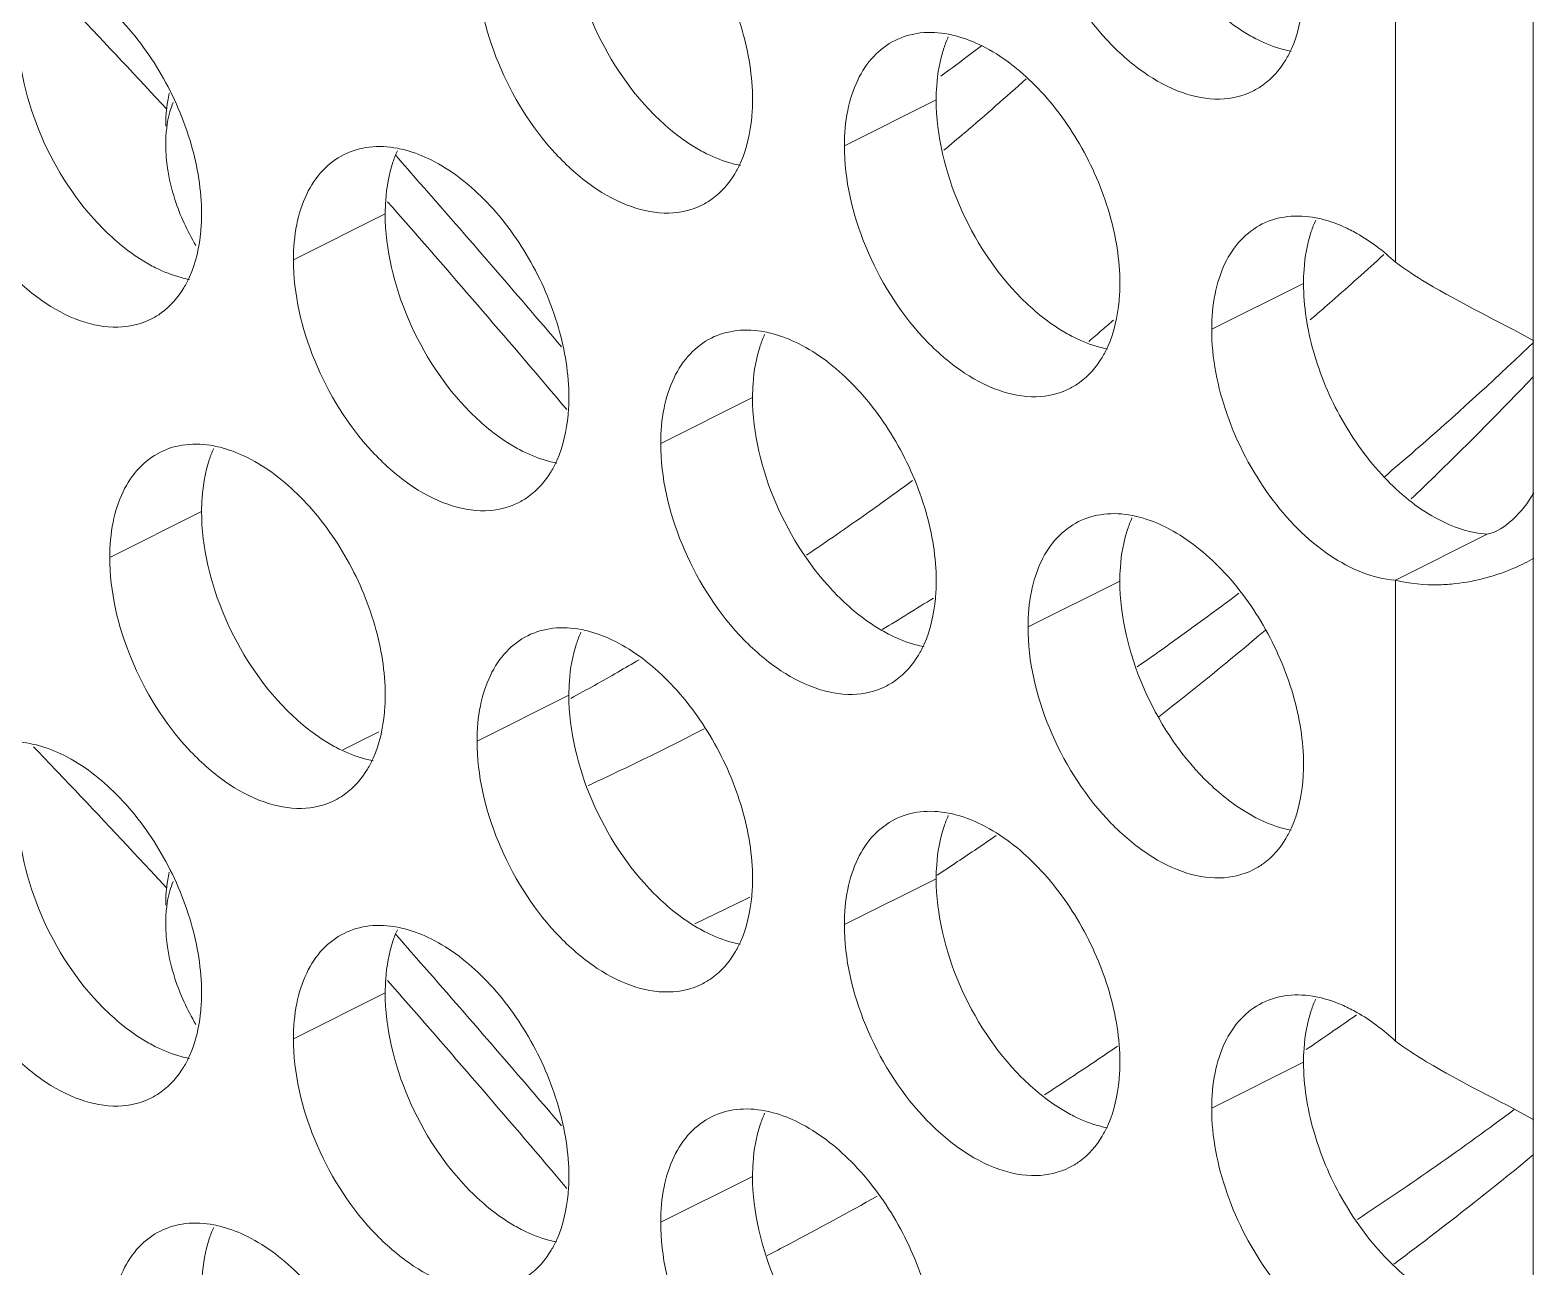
# Model space of a CAD drawing. Header units: millimetres. Extents: x 0 to 2524, y 0 to 1785.
# Drawn here: x 1890.65 to 1899.91, y 792.78 to 800.41 of the extents above; entities that cross this region are included whole.
import ezdxf

# ---------------------------------------------------------------- set-up
doc = ezdxf.new("R2010")
doc.units = ezdxf.units.MM
doc.header["$LTSCALE"] = 0.1
doc.layers.get('0').update_dxf_attribs({"lineweight": 13})
doc.layers.add('标注', color=251, linetype='Continuous', lineweight=9)

msp = doc.modelspace()

# ---------------------------------------------------------------- linework, layer by layer
msp.add_line((1899.9062, 886.4252), (1899.9062, 742.3186))
at = {"layer": '标注'}
for p, q in [((1899.0577, 798.976), (1899.0577, 801.8164)), ((1896.5077, 800.3082), (1896.4531, 800.267)), ((1891.389, 800.026), (1891.4897, 799.9177)), ((1896.2293, 799.9761), (1895.6636, 799.6932)), ((1892.8798, 799.3139), (1892.8495, 799.3484)), ((1892.8351, 799.2731), (1892.2695, 798.9903)), ((1898.492, 798.8447), (1897.9263, 798.5619)), ((1898.6657, 798.7349), (1898.6234, 798.6981)), ((1899.908, 798.4803), (1899.8774, 798.4511)), ((1893.9544, 798.067), (1893.922, 798.1053)), ((1895.0979, 798.1418), (1894.5322, 797.8589)), ((1899.3134, 797.6685), (1899.2958, 797.6514)), ((1891.7038, 797.4388), (1891.1381, 797.156)), ((1899.6234, 797.2992), (1899.0577, 797.0164)), ((1897.3606, 797.0104), (1896.7949, 796.7275)), ((1899.0577, 794.176), (1899.0577, 797.0164)), ((1893.9665, 796.3074), (1893.4008, 796.0246)), ((1892.5731, 795.97), (1892.7951, 796.081)), ((1891.389, 795.226), (1891.4897, 795.1177)), ((1896.2293, 795.1761), (1895.6636, 794.8932)), ((1892.8798, 794.5139), (1892.8495, 794.5484)), ((1892.8351, 794.4731), (1892.2695, 794.1903)), ((1897.3462, 794.1439), (1897.3111, 794.1199)), ((1898.492, 794.0447), (1897.9263, 793.7619)), ((1893.9544, 793.267), (1893.922, 793.3053)), ((1895.0979, 793.3418), (1894.5322, 793.0589))]:
    msp.add_line(p, q, dxfattribs=at)
for centre, radius, start, end in [((1828.6975, 741.6618), 85.654, 42.952773, 43.511367), ((1896.9738, 800.065), 0.734, 155.87957, 161.78032), ((1885.3613, 815.0057), 18.4461, 306.2082, 306.96361), ((1883.8744, 814.4774), 19.3186, 310.43677, 311.92977), ((1897.9777, 800.4356), 0.4532, 296.52559, 305.90341), ((1883.9763, 814.3585), 19.162, 309.93453, 310.43536), ((1892.4328, 799.7015), 0.9502, 180.05249, 184.98077), ((1893.5797, 799.3621), 0.734, 155.87957, 161.78032), ((1822.7442, 737.7992), 93.5157, 41.253498, 41.392251), ((1822.0141, 737.1622), 94.4846, 40.443112, 41.251983), ((1892.8303, 799.7805), 1.3572, 197.96118, 211.16336), ((1821.898, 737.0538), 94.4179, 40.286504, 41.254919), ((1894.5836, 799.7326), 0.4532, 296.52559, 305.90341), ((1899.2355, 798.9339), 0.7329, 155.79553, 161.73903), ((1885.3538, 813.9624), 20.2258, 311.15985, 312.38037), ((1891.1894, 799.0297), 0.4532, 296.52559, 305.90341), ((1885.4604, 813.8409), 20.0641, 310.65826, 310.99907), ((1884.3167, 813.6158), 19.8506, 310.65823, 310.93185), ((1895.8424, 798.2307), 0.734, 155.87957, 161.78032), ((1884.3469, 813.5807), 19.8044, 310.34921, 310.65824), ((1885.5376, 813.5012), 20.7879, 311.02531, 313.61563), ((1896.8463, 798.6013), 0.4532, 296.52559, 305.90341), ((1884.2267, 813.1709), 21.6317, 314.22155, 316.4608), ((1892.4483, 797.5277), 0.734, 155.87957, 161.78032), ((1885.7576, 813.2523), 20.4557, 310.30026, 311.01813), ((1884.4828, 812.9111), 21.2669, 313.62467, 314.14909), ((1884.7152, 813.1155), 19.2109, 305.52941, 306.28469), ((1893.4522, 797.8983), 0.4532, 296.52559, 305.90341), ((1884.746, 813.0725), 19.1579, 305.24998, 305.52918), ((1884.7878, 813.013), 19.0852, 303.89261, 305.25061), ((1898.1051, 797.0993), 0.734, 155.87957, 161.78032), ((1886.0558, 813.0507), 19.0738, 301.06209, 302.17352), ((1886.1337, 812.7815), 19.853, 305.43157, 307.04295), ((1894.711, 796.3964), 0.734, 155.87957, 161.78032), ((1885.0407, 812.2848), 20.428, 307.93872, 310.31409), ((1884.9415, 812.7723), 18.7995, 299.74367, 300.20802), ((1886.2011, 812.6874), 19.7372, 304.80946, 305.43049), ((1884.9529, 812.7523), 18.7765, 298.72686, 299.74375), ((1895.7149, 796.7669), 0.4532, 296.52559, 305.90341), ((1886.1239, 812.9329), 18.9377, 295.26433, 297.26735), ((1829.1637, 737.3033), 85.0119, 43.511881, 43.656261), ((1828.6975, 736.8618), 85.654, 42.952773, 43.511367), ((1886.12, 812.941), 18.9467, 294.86193, 295.26432), ((1892.3208, 796.064), 0.4532, 296.52559, 305.90341), ((1896.9738, 795.265), 0.734, 155.87957, 161.78032), ((1885.3966, 811.8083), 19.8331, 303.55972, 304.38899), ((1885.4251, 811.7654), 19.7815, 303.12547, 303.55952), ((1897.9777, 795.6356), 0.4532, 296.52559, 305.90341), ((1886.4183, 812.3441), 19.3308, 295.5063, 296.62482), ((1892.4328, 794.9015), 0.9502, 180.05249, 184.98077), ((1893.5797, 794.5621), 0.734, 155.87957, 161.78032), ((1822.7442, 732.9992), 93.5157, 41.253498, 41.392251), ((1822.0141, 732.3622), 94.4846, 40.443112, 41.251983), ((1892.8303, 794.9805), 1.3572, 197.96118, 211.16336), ((1821.898, 732.2538), 94.4179, 40.286504, 41.254919), ((1894.5836, 794.9326), 0.4532, 296.52559, 305.90341), ((1899.2355, 794.1339), 0.7329, 155.79553, 161.73903), ((1886.9186, 811.257), 20.6854, 304.5913, 305.12019), ((1886.9467, 811.2161), 20.6358, 304.07222, 304.59128), ((1885.8281, 810.9519), 20.3758, 302.90309, 304.30241), ((1891.1894, 794.2297), 0.4532, 296.52559, 305.90341), ((1887.1936, 810.6981), 21.1141, 303.42304, 306.62654), ((1895.8424, 793.4307), 0.734, 155.87957, 161.78032), ((1886.0762, 810.2425), 21.7365, 307.37245, 309.52338), ((1896.8463, 793.8013), 0.4532, 296.52559, 305.90341), ((1885.9652, 810.729), 20.1141, 297.71305, 299.48684), ((1892.4483, 792.7277), 0.734, 155.87957, 161.78032), ((1885.9749, 810.7108), 20.0935, 297.28997, 297.71272), ((1886.1996, 810.0824), 21.5344, 306.62919, 307.37)]:
    msp.add_arc(centre, radius, start, end, dxfattribs=at)
for points, knots in [([(1898.1801, 800.03), (1898.1175, 799.9988), (1897.9676, 799.9648), (1897.7298, 800.0126), (1897.4914, 800.1432), (1897.1836, 800.4208), (1896.8975, 800.8835), (1896.7949, 801.3159), (1896.7949, 801.5275)], [0, 0, 0, 0, 0.090718, 0.191742, 0.308104, 0.439279, 0.725532, 1, 1, 1, 1]), ([(1894.2494, 801.4396), (1894.37, 801.3792), (1894.6005, 801.1989), (1894.8667, 800.8408), (1895.0479, 800.4221), (1895.0979, 800.121), (1895.0979, 799.9761)], [0, 0, 0, 0, 0.229676, 0.488215, 0.753207, 1, 1, 1, 1]), ([(1894.4903, 799.8854), (1894.3288, 800.0482), (1894.0778, 800.4354), (1893.9665, 800.8859), (1893.9665, 801.1074)], [0, 0, 0, 0, 0.508684, 1, 1, 1, 1]), ([(1894.786, 799.3271), (1894.7234, 799.2959), (1894.5734, 799.2619), (1894.3357, 799.3097), (1894.0972, 799.4403), (1893.7895, 799.7178), (1893.5034, 800.1805), (1893.4008, 800.613), (1893.4008, 800.8246)], [0, 0, 0, 0, 0.090718, 0.191742, 0.308104, 0.439279, 0.725532, 1, 1, 1, 1]), ([(1890.8552, 800.7366), (1890.9759, 800.6763), (1891.2064, 800.4959), (1891.4726, 800.1379), (1891.6538, 799.7192), (1891.7038, 799.4181), (1891.7038, 799.2731)], [0, 0, 0, 0, 0.229676, 0.488215, 0.753207, 1, 1, 1, 1]), ([(1898.492, 800.679), (1898.492, 800.6434), (1898.4863, 800.5111), (1898.4571, 800.3785), (1898.4174, 800.2901)], [0, 0, 0, 0, 0.268874, 1, 1, 1, 1]), ([(1898.2092, 800.3469), (1898.1807, 800.3611), (1898.0628, 800.4276), (1897.9573, 800.5149), (1897.8844, 800.5884)], [0, 0, 0, 0, 0.235002, 1, 1, 1, 1]), ([(1891.0962, 799.1825), (1890.9346, 799.3452), (1890.6836, 799.7324), (1890.5724, 800.183), (1890.5724, 800.4045)], [0, 0, 0, 0, 0.508684, 1, 1, 1, 1]), ([(1895.6636, 799.6932), (1895.6636, 799.7661), (1895.6756, 799.905), (1895.7346, 800.0952), (1895.834, 800.2474), (1895.9265, 800.3178), (1895.9755, 800.3422)], [0, 0, 0, 0, 0.289235, 0.54966, 0.782932, 1, 1, 1, 1]), ([(1895.9755, 800.3422), (1896.0238, 800.3663), (1896.1339, 800.3981), (1896.2475, 800.3913), (1896.3044, 800.3804)], [0, 0, 0, 0, 0.482538, 1, 1, 1, 1]), ([(1896.3044, 800.3804), (1896.3216, 800.3771), (1896.3932, 800.3605), (1896.4621, 800.3332), (1896.5121, 800.3082)], [0, 0, 0, 0, 0.238696, 1, 1, 1, 1]), ([(1898.4168, 800.2747), (1898.3996, 800.278), (1898.3281, 800.2946), (1898.2591, 800.3219), (1898.2092, 800.3469)], [0, 0, 0, 0, 0.238696, 1, 1, 1, 1]), ([(1896.2293, 799.9761), (1896.2293, 800.0045), (1896.2329, 800.1119), (1896.2518, 800.2194), (1896.2766, 800.2945)], [0, 0, 0, 0, 0.264225, 1, 1, 1, 1]), ([(1896.5121, 800.3082), (1896.6327, 800.2479), (1896.8633, 800.0675), (1897.1295, 799.7095), (1897.3106, 799.2907), (1897.3606, 798.9896), (1897.3606, 798.8447)], [0, 0, 0, 0, 0.229676, 0.488215, 0.753207, 1, 1, 1, 1]), ([(1898.4174, 800.2901), (1898.4071, 800.2673), (1898.3638, 800.1833), (1898.2997, 800.1091), (1898.2435, 800.0684)], [0, 0, 0, 0, 0.265525, 1, 1, 1, 1]), ([(1891.3919, 798.6241), (1891.3293, 798.5929), (1891.1793, 798.5589), (1890.9415, 798.6067), (1890.7031, 798.7373), (1890.3953, 799.0149), (1890.1093, 799.4776), (1890.0067, 799.91), (1890.0067, 800.1217)], [0, 0, 0, 0, 0.090718, 0.191742, 0.308104, 0.439279, 0.725532, 1, 1, 1, 1]), ([(1891.5045, 800.0168), (1891.5008, 800.0009), (1891.4875, 799.934), (1891.4826, 799.8656), (1891.4826, 799.8138)], [0, 0, 0, 0, 0.239288, 1, 1, 1, 1]), ([(1891.5291, 799.9596), (1891.5212, 799.9407), (1891.4925, 799.8573), (1891.4826, 799.7682), (1891.4826, 799.7006)], [0, 0, 0, 0, 0.232447, 1, 1, 1, 1]), ([(1895.0979, 799.9761), (1895.0979, 799.9405), (1895.0922, 799.8082), (1895.063, 799.6756), (1895.0233, 799.5872)], [0, 0, 0, 0, 0.268874, 1, 1, 1, 1]), ([(1896.7531, 798.754), (1896.5915, 798.9168), (1896.3405, 799.304), (1896.2293, 799.7546), (1896.2293, 799.9761)], [0, 0, 0, 0, 0.508684, 1, 1, 1, 1]), ([(1894.815, 799.644), (1894.7866, 799.6582), (1894.6687, 799.7247), (1894.5632, 799.812), (1894.4903, 799.8854)], [0, 0, 0, 0, 0.235002, 1, 1, 1, 1]), ([(1892.5814, 799.6393), (1892.6297, 799.6634), (1892.7398, 799.6951), (1892.8534, 799.6883), (1892.9103, 799.6774)], [0, 0, 0, 0, 0.482538, 1, 1, 1, 1]), ([(1892.9103, 799.6774), (1892.9275, 799.6741), (1892.9991, 799.6575), (1893.068, 799.6303), (1893.118, 799.6053)], [0, 0, 0, 0, 0.238696, 1, 1, 1, 1]), ([(1897.0487, 798.1957), (1896.9861, 798.1645), (1896.8362, 798.1305), (1896.5984, 798.1783), (1896.36, 798.3089), (1896.0522, 798.5865), (1895.7662, 799.0492), (1895.6636, 799.4816), (1895.6636, 799.6932)], [0, 0, 0, 0, 0.090718, 0.191742, 0.308104, 0.439279, 0.725532, 1, 1, 1, 1]), ([(1891.4861, 799.619), (1891.488, 799.5979), (1891.4982, 799.5109), (1891.5189, 799.4252), (1891.5393, 799.362)], [0, 0, 0, 0, 0.241904, 1, 1, 1, 1]), ([(1892.2695, 798.9903), (1892.2695, 799.0631), (1892.2815, 799.2021), (1892.3405, 799.3923), (1892.4399, 799.5445), (1892.5324, 799.6149), (1892.5814, 799.6393)], [0, 0, 0, 0, 0.289235, 0.54966, 0.782932, 1, 1, 1, 1]), ([(1892.8351, 799.2731), (1892.8351, 799.3015), (1892.8388, 799.409), (1892.8576, 799.5164), (1892.8825, 799.5915)], [0, 0, 0, 0, 0.264225, 1, 1, 1, 1]), ([(1893.118, 799.6053), (1893.2386, 799.5449), (1893.4692, 799.3646), (1893.7354, 799.0065), (1893.9165, 798.5878), (1893.9665, 798.2867), (1893.9665, 798.1418)], [0, 0, 0, 0, 0.229676, 0.488215, 0.753207, 1, 1, 1, 1]), ([(1895.0227, 799.5718), (1895.0055, 799.5751), (1894.9339, 799.5917), (1894.865, 799.619), (1894.815, 799.644)], [0, 0, 0, 0, 0.238696, 1, 1, 1, 1]), ([(1895.0233, 799.5872), (1895.013, 799.5643), (1894.9697, 799.4803), (1894.9056, 799.4062), (1894.8494, 799.3655)], [0, 0, 0, 0, 0.265525, 1, 1, 1, 1]), ([(1891.7038, 799.2731), (1891.7038, 799.2375), (1891.6981, 799.1053), (1891.6688, 798.9726), (1891.6291, 798.8843)], [0, 0, 0, 0, 0.268874, 1, 1, 1, 1]), ([(1893.3589, 798.0511), (1893.1974, 798.2139), (1892.9464, 798.601), (1892.8351, 799.0516), (1892.8351, 799.2731)], [0, 0, 0, 0, 0.508684, 1, 1, 1, 1]), ([(1897.9263, 798.5619), (1897.9263, 798.6347), (1897.9383, 798.7737), (1897.9974, 798.9638), (1898.0967, 799.1161), (1898.1893, 799.1864), (1898.2382, 799.2108)], [0, 0, 0, 0, 0.289285, 0.549663, 0.782917, 1, 1, 1, 1]), ([(1898.2382, 799.2108), (1898.2868, 799.235), (1898.3974, 799.2669), (1898.5116, 799.2598), (1898.5688, 799.2488)], [0, 0, 0, 0, 0.482495, 1, 1, 1, 1]), ([(1898.5688, 799.2488), (1898.5829, 799.246), (1898.6411, 799.2328), (1898.6977, 799.2124), (1898.739, 799.1938)], [0, 0, 0, 0, 0.240479, 1, 1, 1, 1]), ([(1891.4209, 798.941), (1891.3925, 798.9552), (1891.2746, 799.0217), (1891.1691, 799.1091), (1891.0962, 799.1825)], [0, 0, 0, 0, 0.235002, 1, 1, 1, 1]), ([(1898.492, 798.8447), (1898.492, 798.8732), (1898.4957, 798.9808), (1898.5145, 799.0884), (1898.5395, 799.1636)], [0, 0, 0, 0, 0.264302, 1, 1, 1, 1]), ([(1898.739, 799.1938), (1898.7667, 799.1814), (1898.8817, 799.1226), (1898.9855, 799.0433), (1899.0577, 798.976)], [0, 0, 0, 0, 0.235232, 1, 1, 1, 1]), ([(1891.6286, 798.8688), (1891.6114, 798.8721), (1891.5398, 798.8887), (1891.4709, 798.916), (1891.4209, 798.941)], [0, 0, 0, 0, 0.238696, 1, 1, 1, 1]), ([(1893.6546, 797.4928), (1893.592, 797.4616), (1893.4421, 797.4276), (1893.2043, 797.4754), (1892.9659, 797.606), (1892.6581, 797.8835), (1892.3721, 798.3462), (1892.2695, 798.7786), (1892.2695, 798.9903)], [0, 0, 0, 0, 0.090718, 0.191742, 0.308104, 0.439279, 0.725532, 1, 1, 1, 1]), ([(1899.0577, 798.976), (1899.1196, 798.9304), (1899.3943, 798.7509), (1899.6923, 798.6125), (1899.9113, 798.4906)], [0, 0, 0, 0, 0.234709, 1, 1, 1, 1]), ([(1891.6291, 798.8843), (1891.6189, 798.8614), (1891.5756, 798.7774), (1891.5115, 798.7033), (1891.4552, 798.6625)], [0, 0, 0, 0, 0.265525, 1, 1, 1, 1]), ([(1897.3606, 798.8447), (1897.3606, 798.8091), (1897.3549, 798.6768), (1897.3257, 798.5442), (1897.286, 798.4558)], [0, 0, 0, 0, 0.268874, 1, 1, 1, 1]), ([(1899.3047, 797.4), (1899.188, 797.4644), (1898.9668, 797.6473), (1898.7118, 798.0017), (1898.5393, 798.4111), (1898.492, 798.7038), (1898.492, 798.8447)], [0, 0, 0, 0, 0.232183, 0.490902, 0.754575, 1, 1, 1, 1]), ([(1897.0778, 798.5126), (1897.0494, 798.5268), (1896.9314, 798.5933), (1896.8259, 798.6806), (1896.7531, 798.754)], [0, 0, 0, 0, 0.235002, 1, 1, 1, 1]), ([(1894.5322, 797.8589), (1894.5322, 797.9318), (1894.5442, 798.0707), (1894.6032, 798.2609), (1894.7026, 798.4131), (1894.7952, 798.4835), (1894.8441, 798.5079)], [0, 0, 0, 0, 0.289235, 0.54966, 0.782932, 1, 1, 1, 1]), ([(1894.8441, 798.5079), (1894.8924, 798.532), (1895.0025, 798.5638), (1895.1162, 798.5569), (1895.173, 798.5461)], [0, 0, 0, 0, 0.482538, 1, 1, 1, 1]), ([(1895.173, 798.5461), (1895.1902, 798.5428), (1895.2618, 798.5262), (1895.3307, 798.4989), (1895.3807, 798.4739)], [0, 0, 0, 0, 0.238696, 1, 1, 1, 1]), ([(1895.3807, 798.4739), (1895.5014, 798.4136), (1895.7319, 798.2332), (1895.9981, 797.8751), (1896.1792, 797.4564), (1896.2293, 797.1553), (1896.2293, 797.0104)], [0, 0, 0, 0, 0.229676, 0.488215, 0.753207, 1, 1, 1, 1]), ([(1897.2855, 798.4404), (1897.2683, 798.4437), (1897.1967, 798.4603), (1897.1278, 798.4876), (1897.0778, 798.5126)], [0, 0, 0, 0, 0.238696, 1, 1, 1, 1]), ([(1899.0577, 797.0164), (1898.9157, 797.0259), (1898.6102, 797.1608), (1898.2555, 797.531), (1898.0003, 798.0162), (1897.9263, 798.3839), (1897.9263, 798.5619)], [0, 0, 0, 0, 0.207992, 0.463273, 0.739832, 1, 1, 1, 1]), ([(1895.0979, 798.1418), (1895.0979, 798.1702), (1895.1016, 798.2776), (1895.1204, 798.385), (1895.1452, 798.4602)], [0, 0, 0, 0, 0.264225, 1, 1, 1, 1]), ([(1897.286, 798.4558), (1897.2757, 798.4329), (1897.2324, 798.349), (1897.1683, 798.2748), (1897.1121, 798.2341)], [0, 0, 0, 0, 0.265525, 1, 1, 1, 1]), ([(1893.9665, 798.1418), (1893.9665, 798.1061), (1893.9608, 797.9739), (1893.9316, 797.8413), (1893.8919, 797.7529)], [0, 0, 0, 0, 0.268874, 1, 1, 1, 1]), ([(1895.6217, 796.9197), (1895.4601, 797.0825), (1895.2091, 797.4697), (1895.0979, 797.9202), (1895.0979, 798.1418)], [0, 0, 0, 0, 0.508684, 1, 1, 1, 1]), ([(1893.6837, 797.8096), (1893.6552, 797.8238), (1893.5373, 797.8904), (1893.4318, 797.9777), (1893.3589, 798.0511)], [0, 0, 0, 0, 0.235002, 1, 1, 1, 1]), ([(1891.45, 797.805), (1891.4983, 797.8291), (1891.6084, 797.8608), (1891.722, 797.854), (1891.7789, 797.8431)], [0, 0, 0, 0, 0.482538, 1, 1, 1, 1]), ([(1891.7789, 797.8431), (1891.7961, 797.8398), (1891.8677, 797.8232), (1891.9366, 797.7959), (1891.9866, 797.7709)], [0, 0, 0, 0, 0.238696, 1, 1, 1, 1]), ([(1895.9173, 796.3614), (1895.8547, 796.3302), (1895.7048, 796.2962), (1895.467, 796.344), (1895.2286, 796.4746), (1894.9208, 796.7522), (1894.6348, 797.2149), (1894.5322, 797.6473), (1894.5322, 797.8589)], [0, 0, 0, 0, 0.090718, 0.191742, 0.308104, 0.439279, 0.725532, 1, 1, 1, 1]), ([(1891.1381, 797.156), (1891.1381, 797.2288), (1891.1501, 797.3678), (1891.2091, 797.5579), (1891.3085, 797.7101), (1891.4011, 797.7806), (1891.45, 797.805)], [0, 0, 0, 0, 0.289235, 0.54966, 0.782932, 1, 1, 1, 1]), ([(1891.7038, 797.4388), (1891.7038, 797.4672), (1891.7075, 797.5747), (1891.7263, 797.6821), (1891.7511, 797.7572)], [0, 0, 0, 0, 0.264225, 1, 1, 1, 1]), ([(1891.9866, 797.7709), (1892.1073, 797.7106), (1892.3378, 797.5303), (1892.604, 797.1722), (1892.7851, 796.7535), (1892.8351, 796.4524), (1892.8351, 796.3074)], [0, 0, 0, 0, 0.229676, 0.488215, 0.753207, 1, 1, 1, 1]), ([(1893.8914, 797.7375), (1893.8741, 797.7407), (1893.8026, 797.7574), (1893.7337, 797.7846), (1893.6837, 797.8096)], [0, 0, 0, 0, 0.238696, 1, 1, 1, 1]), ([(1893.8919, 797.7529), (1893.8816, 797.73), (1893.8383, 797.646), (1893.7742, 797.5719), (1893.718, 797.5312)], [0, 0, 0, 0, 0.265525, 1, 1, 1, 1]), ([(1899.9098, 797.5536), (1899.8742, 797.4929), (1899.7957, 797.3887), (1899.6818, 797.3114), (1899.6234, 797.2992)], [0, 0, 0, 0, 0.540802, 1, 1, 1, 1]), ([(1892.2276, 796.2168), (1892.066, 796.3796), (1891.815, 796.7667), (1891.7038, 797.2173), (1891.7038, 797.4388)], [0, 0, 0, 0, 0.508684, 1, 1, 1, 1]), ([(1896.7949, 796.7275), (1896.7949, 796.8004), (1896.8069, 796.9393), (1896.866, 797.1295), (1896.9653, 797.2817), (1897.0579, 797.3521), (1897.1068, 797.3765)], [0, 0, 0, 0, 0.289235, 0.54966, 0.782932, 1, 1, 1, 1]), ([(1897.1068, 797.3765), (1897.1552, 797.4006), (1897.2652, 797.4324), (1897.3789, 797.4256), (1897.4358, 797.4147)], [0, 0, 0, 0, 0.482538, 1, 1, 1, 1]), ([(1897.4358, 797.4147), (1897.453, 797.4114), (1897.5246, 797.3948), (1897.5935, 797.3675), (1897.6435, 797.3425)], [0, 0, 0, 0, 0.238696, 1, 1, 1, 1]), ([(1899.6234, 797.2992), (1899.5974, 797.301), (1899.4863, 797.3161), (1899.38, 797.3586), (1899.3047, 797.4)], [0, 0, 0, 0, 0.232248, 1, 1, 1, 1]), ([(1897.3606, 797.0104), (1897.3606, 797.0388), (1897.3643, 797.1463), (1897.3831, 797.2537), (1897.408, 797.3288)], [0, 0, 0, 0, 0.264225, 1, 1, 1, 1]), ([(1897.6435, 797.3425), (1897.7641, 797.2822), (1897.9946, 797.1018), (1898.2608, 796.7438), (1898.442, 796.325), (1898.492, 796.024), (1898.492, 795.879)], [0, 0, 0, 0, 0.229676, 0.488215, 0.753207, 1, 1, 1, 1]), ([(1892.5232, 795.6585), (1892.4606, 795.6272), (1892.3107, 795.5933), (1892.0729, 795.641), (1891.8345, 795.7717), (1891.5267, 796.0492), (1891.2407, 796.5119), (1891.1381, 796.9443), (1891.1381, 797.156)], [0, 0, 0, 0, 0.090718, 0.191742, 0.308104, 0.439279, 0.725532, 1, 1, 1, 1]), ([(1899.9113, 797.1504), (1899.873, 797.1289), (1899.7208, 797.0536), (1899.5537, 797.0084), (1899.4287, 796.9944)], [0, 0, 0, 0, 0.258855, 1, 1, 1, 1]), ([(1896.2293, 797.0104), (1896.2293, 796.9748), (1896.2236, 796.8425), (1896.1943, 796.7099), (1896.1546, 796.6215)], [0, 0, 0, 0, 0.268874, 1, 1, 1, 1]), ([(1897.8844, 795.7884), (1897.7229, 795.9511), (1897.4719, 796.3383), (1897.3606, 796.7889), (1897.3606, 797.0104)], [0, 0, 0, 0, 0.508684, 1, 1, 1, 1]), ([(1899.4287, 796.9944), (1899.3955, 796.9907), (1899.2716, 796.982), (1899.1456, 796.9932), (1899.0577, 797.0164)], [0, 0, 0, 0, 0.268459, 1, 1, 1, 1]), ([(1895.9464, 796.6783), (1895.918, 796.6925), (1895.8001, 796.759), (1895.6946, 796.8463), (1895.6217, 796.9197)], [0, 0, 0, 0, 0.235002, 1, 1, 1, 1]), ([(1893.7127, 796.6736), (1893.761, 796.6977), (1893.8711, 796.7294), (1893.9848, 796.7226), (1894.0417, 796.7118)], [0, 0, 0, 0, 0.482538, 1, 1, 1, 1]), ([(1894.0417, 796.7118), (1894.0589, 796.7085), (1894.1304, 796.6918), (1894.1994, 796.6646), (1894.2494, 796.6396)], [0, 0, 0, 0, 0.238696, 1, 1, 1, 1]), ([(1898.1801, 795.23), (1898.1175, 795.1988), (1897.9676, 795.1648), (1897.7298, 795.2126), (1897.4914, 795.3432), (1897.1836, 795.6208), (1896.8975, 796.0835), (1896.7949, 796.5159), (1896.7949, 796.7275)], [0, 0, 0, 0, 0.090718, 0.191742, 0.308104, 0.439279, 0.725532, 1, 1, 1, 1]), ([(1893.4008, 796.0246), (1893.4008, 796.0975), (1893.4128, 796.2364), (1893.4719, 796.4266), (1893.5712, 796.5788), (1893.6638, 796.6492), (1893.7127, 796.6736)], [0, 0, 0, 0, 0.289235, 0.54966, 0.782932, 1, 1, 1, 1]), ([(1893.9665, 796.3074), (1893.9665, 796.3359), (1893.9702, 796.4433), (1893.989, 796.5507), (1894.0138, 796.6259)], [0, 0, 0, 0, 0.264225, 1, 1, 1, 1]), ([(1894.2494, 796.6396), (1894.37, 796.5792), (1894.6005, 796.3989), (1894.8667, 796.0408), (1895.0479, 795.6221), (1895.0979, 795.321), (1895.0979, 795.1761)], [0, 0, 0, 0, 0.229676, 0.488215, 0.753207, 1, 1, 1, 1]), ([(1896.1541, 796.6061), (1896.1369, 796.6094), (1896.0653, 796.626), (1895.9964, 796.6533), (1895.9464, 796.6783)], [0, 0, 0, 0, 0.238696, 1, 1, 1, 1]), ([(1896.1546, 796.6215), (1896.1443, 796.5986), (1896.1011, 796.5146), (1896.037, 796.4405), (1895.9807, 796.3998)], [0, 0, 0, 0, 0.265525, 1, 1, 1, 1]), ([(1892.8351, 796.3074), (1892.8351, 796.2718), (1892.8294, 796.1396), (1892.8002, 796.0069), (1892.7605, 795.9186)], [0, 0, 0, 0, 0.268874, 1, 1, 1, 1]), ([(1894.4903, 795.0854), (1894.3288, 795.2482), (1894.0778, 795.6354), (1893.9665, 796.0859), (1893.9665, 796.3074)], [0, 0, 0, 0, 0.508684, 1, 1, 1, 1]), ([(1892.5523, 795.9753), (1892.5239, 795.9895), (1892.406, 796.056), (1892.3005, 796.1434), (1892.2276, 796.2168)], [0, 0, 0, 0, 0.235002, 1, 1, 1, 1]), ([(1890.3186, 795.9706), (1890.3669, 795.9947), (1890.477, 796.0265), (1890.5907, 796.0197), (1890.6475, 796.0088)], [0, 0, 0, 0, 0.482538, 1, 1, 1, 1]), ([(1890.6475, 796.0088), (1890.6648, 796.0055), (1890.7363, 795.9889), (1890.8052, 795.9616), (1890.8552, 795.9366)], [0, 0, 0, 0, 0.238696, 1, 1, 1, 1]), ([(1892.76, 795.9031), (1892.7428, 795.9064), (1892.6712, 795.9231), (1892.6023, 795.9503), (1892.5523, 795.9753)], [0, 0, 0, 0, 0.238696, 1, 1, 1, 1]), ([(1894.786, 794.5271), (1894.7234, 794.4959), (1894.5734, 794.4619), (1894.3357, 794.5097), (1894.0972, 794.6403), (1893.7895, 794.9178), (1893.5034, 795.3805), (1893.4008, 795.813), (1893.4008, 796.0246)], [0, 0, 0, 0, 0.090718, 0.191742, 0.308104, 0.439279, 0.725532, 1, 1, 1, 1]), ([(1890.8552, 795.9366), (1890.9759, 795.8763), (1891.2064, 795.6959), (1891.4726, 795.3379), (1891.6538, 794.9192), (1891.7038, 794.6181), (1891.7038, 794.4731)], [0, 0, 0, 0, 0.229676, 0.488215, 0.753207, 1, 1, 1, 1]), ([(1892.7605, 795.9186), (1892.7502, 795.8957), (1892.707, 795.8117), (1892.6428, 795.7376), (1892.5866, 795.6969)], [0, 0, 0, 0, 0.265525, 1, 1, 1, 1]), ([(1898.492, 795.879), (1898.492, 795.8434), (1898.4863, 795.7111), (1898.4571, 795.5785), (1898.4174, 795.4901)], [0, 0, 0, 0, 0.268874, 1, 1, 1, 1]), ([(1898.2092, 795.5469), (1898.1807, 795.5611), (1898.0628, 795.6276), (1897.9573, 795.7149), (1897.8844, 795.7884)], [0, 0, 0, 0, 0.235002, 1, 1, 1, 1]), ([(1891.0962, 794.3825), (1890.9346, 794.5452), (1890.6836, 794.9324), (1890.5724, 795.383), (1890.5724, 795.6045)], [0, 0, 0, 0, 0.508684, 1, 1, 1, 1]), ([(1895.6636, 794.8932), (1895.6636, 794.9661), (1895.6756, 795.105), (1895.7346, 795.2952), (1895.834, 795.4474), (1895.9265, 795.5178), (1895.9755, 795.5422)], [0, 0, 0, 0, 0.289235, 0.54966, 0.782932, 1, 1, 1, 1]), ([(1895.9755, 795.5422), (1896.0238, 795.5663), (1896.1339, 795.5981), (1896.2475, 795.5913), (1896.3044, 795.5804)], [0, 0, 0, 0, 0.482538, 1, 1, 1, 1]), ([(1896.3044, 795.5804), (1896.3216, 795.5771), (1896.3932, 795.5605), (1896.4621, 795.5332), (1896.5121, 795.5082)], [0, 0, 0, 0, 0.238696, 1, 1, 1, 1]), ([(1896.5121, 795.5082), (1896.6327, 795.4479), (1896.8633, 795.2675), (1897.1295, 794.9095), (1897.3106, 794.4907), (1897.3606, 794.1896), (1897.3606, 794.0447)], [0, 0, 0, 0, 0.229676, 0.488215, 0.753207, 1, 1, 1, 1]), ([(1898.4168, 795.4747), (1898.3996, 795.478), (1898.3281, 795.4946), (1898.2591, 795.5219), (1898.2092, 795.5469)], [0, 0, 0, 0, 0.238696, 1, 1, 1, 1]), ([(1896.2293, 795.1761), (1896.2293, 795.2045), (1896.2329, 795.3119), (1896.2518, 795.4194), (1896.2766, 795.4945)], [0, 0, 0, 0, 0.264225, 1, 1, 1, 1]), ([(1898.4174, 795.4901), (1898.4071, 795.4673), (1898.3638, 795.3833), (1898.2997, 795.3091), (1898.2435, 795.2684)], [0, 0, 0, 0, 0.265525, 1, 1, 1, 1]), ([(1891.3919, 793.8241), (1891.3293, 793.7929), (1891.1793, 793.7589), (1890.9415, 793.8067), (1890.7031, 793.9373), (1890.3953, 794.2149), (1890.1093, 794.6776), (1890.0067, 795.11), (1890.0067, 795.3217)], [0, 0, 0, 0, 0.090718, 0.191742, 0.308104, 0.439279, 0.725532, 1, 1, 1, 1]), ([(1891.5045, 795.2168), (1891.5008, 795.2009), (1891.4875, 795.134), (1891.4826, 795.0656), (1891.4826, 795.0138)], [0, 0, 0, 0, 0.239288, 1, 1, 1, 1]), ([(1891.5291, 795.1596), (1891.5212, 795.1407), (1891.4925, 795.0573), (1891.4826, 794.9682), (1891.4826, 794.9006)], [0, 0, 0, 0, 0.232447, 1, 1, 1, 1]), ([(1895.0979, 795.1761), (1895.0979, 795.1405), (1895.0922, 795.0082), (1895.063, 794.8756), (1895.0233, 794.7872)], [0, 0, 0, 0, 0.268874, 1, 1, 1, 1]), ([(1896.7531, 793.954), (1896.5915, 794.1168), (1896.3405, 794.504), (1896.2293, 794.9546), (1896.2293, 795.1761)], [0, 0, 0, 0, 0.508684, 1, 1, 1, 1]), ([(1894.815, 794.844), (1894.7866, 794.8582), (1894.6687, 794.9247), (1894.5632, 795.012), (1894.4903, 795.0854)], [0, 0, 0, 0, 0.235002, 1, 1, 1, 1]), ([(1892.5814, 794.8393), (1892.6297, 794.8634), (1892.7398, 794.8951), (1892.8534, 794.8883), (1892.9103, 794.8774)], [0, 0, 0, 0, 0.482538, 1, 1, 1, 1]), ([(1892.9103, 794.8774), (1892.9275, 794.8741), (1892.9991, 794.8575), (1893.068, 794.8303), (1893.118, 794.8053)], [0, 0, 0, 0, 0.238696, 1, 1, 1, 1]), ([(1897.0487, 793.3957), (1896.9861, 793.3645), (1896.8362, 793.3305), (1896.5984, 793.3783), (1896.36, 793.5089), (1896.0522, 793.7865), (1895.7662, 794.2492), (1895.6636, 794.6816), (1895.6636, 794.8932)], [0, 0, 0, 0, 0.090718, 0.191742, 0.308104, 0.439279, 0.725532, 1, 1, 1, 1]), ([(1891.4861, 794.819), (1891.488, 794.7979), (1891.4982, 794.7109), (1891.5189, 794.6252), (1891.5393, 794.562)], [0, 0, 0, 0, 0.241904, 1, 1, 1, 1]), ([(1892.2695, 794.1903), (1892.2695, 794.2631), (1892.2815, 794.4021), (1892.3405, 794.5923), (1892.4399, 794.7445), (1892.5324, 794.8149), (1892.5814, 794.8393)], [0, 0, 0, 0, 0.289235, 0.54966, 0.782932, 1, 1, 1, 1]), ([(1892.8351, 794.4731), (1892.8351, 794.5015), (1892.8388, 794.609), (1892.8576, 794.7164), (1892.8825, 794.7915)], [0, 0, 0, 0, 0.264225, 1, 1, 1, 1]), ([(1893.118, 794.8053), (1893.2386, 794.7449), (1893.4692, 794.5646), (1893.7354, 794.2065), (1893.9165, 793.7878), (1893.9665, 793.4867), (1893.9665, 793.3418)], [0, 0, 0, 0, 0.229676, 0.488215, 0.753207, 1, 1, 1, 1]), ([(1895.0227, 794.7718), (1895.0055, 794.7751), (1894.9339, 794.7917), (1894.865, 794.819), (1894.815, 794.844)], [0, 0, 0, 0, 0.238696, 1, 1, 1, 1]), ([(1895.0233, 794.7872), (1895.013, 794.7643), (1894.9697, 794.6803), (1894.9056, 794.6062), (1894.8494, 794.5655)], [0, 0, 0, 0, 0.265525, 1, 1, 1, 1]), ([(1891.7038, 794.4731), (1891.7038, 794.4375), (1891.6981, 794.3053), (1891.6688, 794.1726), (1891.6291, 794.0843)], [0, 0, 0, 0, 0.268874, 1, 1, 1, 1]), ([(1893.3589, 793.2511), (1893.1974, 793.4139), (1892.9464, 793.801), (1892.8351, 794.2516), (1892.8351, 794.4731)], [0, 0, 0, 0, 0.508684, 1, 1, 1, 1]), ([(1897.9263, 793.7619), (1897.9263, 793.8347), (1897.9383, 793.9737), (1897.9974, 794.1638), (1898.0967, 794.3161), (1898.1893, 794.3864), (1898.2382, 794.4108)], [0, 0, 0, 0, 0.289285, 0.549663, 0.782917, 1, 1, 1, 1]), ([(1898.2382, 794.4108), (1898.2868, 794.435), (1898.3974, 794.4669), (1898.5116, 794.4598), (1898.5688, 794.4488)], [0, 0, 0, 0, 0.482495, 1, 1, 1, 1]), ([(1898.5688, 794.4488), (1898.5829, 794.446), (1898.6411, 794.4328), (1898.6977, 794.4124), (1898.739, 794.3938)], [0, 0, 0, 0, 0.240479, 1, 1, 1, 1]), ([(1898.739, 794.3938), (1898.7667, 794.3814), (1898.8817, 794.3226), (1898.9855, 794.2433), (1899.0577, 794.176)], [0, 0, 0, 0, 0.235232, 1, 1, 1, 1]), ([(1891.4209, 794.141), (1891.3925, 794.1552), (1891.2746, 794.2217), (1891.1691, 794.3091), (1891.0962, 794.3825)], [0, 0, 0, 0, 0.235002, 1, 1, 1, 1]), ([(1898.492, 794.0447), (1898.492, 794.0732), (1898.4957, 794.1808), (1898.5145, 794.2884), (1898.5395, 794.3636)], [0, 0, 0, 0, 0.264302, 1, 1, 1, 1]), ([(1891.6286, 794.0688), (1891.6114, 794.0721), (1891.5398, 794.0887), (1891.4709, 794.116), (1891.4209, 794.141)], [0, 0, 0, 0, 0.238696, 1, 1, 1, 1]), ([(1893.6546, 792.6928), (1893.592, 792.6616), (1893.4421, 792.6276), (1893.2043, 792.6754), (1892.9659, 792.806), (1892.6581, 793.0835), (1892.3721, 793.5462), (1892.2695, 793.9786), (1892.2695, 794.1903)], [0, 0, 0, 0, 0.090718, 0.191742, 0.308104, 0.439279, 0.725532, 1, 1, 1, 1]), ([(1899.0577, 794.176), (1899.1196, 794.1304), (1899.3943, 793.9509), (1899.6923, 793.8125), (1899.9113, 793.6906)], [0, 0, 0, 0, 0.234709, 1, 1, 1, 1]), ([(1891.6291, 794.0843), (1891.6189, 794.0614), (1891.5756, 793.9774), (1891.5115, 793.9033), (1891.4552, 793.8625)], [0, 0, 0, 0, 0.265525, 1, 1, 1, 1]), ([(1897.3606, 794.0447), (1897.3606, 794.0091), (1897.3549, 793.8768), (1897.3257, 793.7442), (1897.286, 793.6558)], [0, 0, 0, 0, 0.268874, 1, 1, 1, 1]), ([(1899.3047, 792.6), (1899.188, 792.6644), (1898.9668, 792.8473), (1898.7118, 793.2017), (1898.5393, 793.6111), (1898.492, 793.9038), (1898.492, 794.0447)], [0, 0, 0, 0, 0.232183, 0.490902, 0.754575, 1, 1, 1, 1]), ([(1897.0778, 793.7126), (1897.0494, 793.7268), (1896.9314, 793.7933), (1896.8259, 793.8806), (1896.7531, 793.954)], [0, 0, 0, 0, 0.235002, 1, 1, 1, 1]), ([(1894.8441, 793.7079), (1894.8924, 793.732), (1895.0025, 793.7638), (1895.1162, 793.7569), (1895.173, 793.7461)], [0, 0, 0, 0, 0.482538, 1, 1, 1, 1]), ([(1895.173, 793.7461), (1895.1902, 793.7428), (1895.2618, 793.7262), (1895.3307, 793.6989), (1895.3807, 793.6739)], [0, 0, 0, 0, 0.238696, 1, 1, 1, 1]), ([(1899.0577, 792.2164), (1898.9157, 792.2259), (1898.6102, 792.3608), (1898.2555, 792.731), (1898.0003, 793.2162), (1897.9263, 793.5839), (1897.9263, 793.7619)], [0, 0, 0, 0, 0.207992, 0.463273, 0.739832, 1, 1, 1, 1]), ([(1894.5322, 793.0589), (1894.5322, 793.1318), (1894.5442, 793.2707), (1894.6032, 793.4609), (1894.7026, 793.6131), (1894.7952, 793.6835), (1894.8441, 793.7079)], [0, 0, 0, 0, 0.289235, 0.54966, 0.782932, 1, 1, 1, 1]), ([(1895.0979, 793.3418), (1895.0979, 793.3702), (1895.1016, 793.4776), (1895.1204, 793.585), (1895.1452, 793.6602)], [0, 0, 0, 0, 0.264225, 1, 1, 1, 1]), ([(1895.3807, 793.6739), (1895.5014, 793.6136), (1895.7319, 793.4332), (1895.9981, 793.0751), (1896.1792, 792.6564), (1896.2293, 792.3553), (1896.2293, 792.2104)], [0, 0, 0, 0, 0.229676, 0.488215, 0.753207, 1, 1, 1, 1]), ([(1897.2855, 793.6404), (1897.2683, 793.6437), (1897.1967, 793.6603), (1897.1278, 793.6876), (1897.0778, 793.7126)], [0, 0, 0, 0, 0.238696, 1, 1, 1, 1]), ([(1897.286, 793.6558), (1897.2757, 793.6329), (1897.2324, 793.549), (1897.1683, 793.4748), (1897.1121, 793.4341)], [0, 0, 0, 0, 0.265525, 1, 1, 1, 1]), ([(1893.9665, 793.3418), (1893.9665, 793.3061), (1893.9608, 793.1739), (1893.9316, 793.0413), (1893.8919, 792.9529)], [0, 0, 0, 0, 0.268874, 1, 1, 1, 1]), ([(1895.6217, 792.1197), (1895.4601, 792.2825), (1895.2091, 792.6697), (1895.0979, 793.1202), (1895.0979, 793.3418)], [0, 0, 0, 0, 0.508684, 1, 1, 1, 1]), ([(1893.6837, 793.0096), (1893.6552, 793.0238), (1893.5373, 793.0904), (1893.4318, 793.1777), (1893.3589, 793.2511)], [0, 0, 0, 0, 0.235002, 1, 1, 1, 1]), ([(1891.1381, 792.356), (1891.1381, 792.4288), (1891.1501, 792.5678), (1891.2091, 792.7579), (1891.3085, 792.9101), (1891.4011, 792.9806), (1891.45, 793.005)], [0, 0, 0, 0, 0.289235, 0.54966, 0.782932, 1, 1, 1, 1]), ([(1891.45, 793.005), (1891.4983, 793.0291), (1891.6084, 793.0608), (1891.722, 793.054), (1891.7789, 793.0431)], [0, 0, 0, 0, 0.482538, 1, 1, 1, 1]), ([(1891.7789, 793.0431), (1891.7961, 793.0398), (1891.8677, 793.0232), (1891.9366, 792.9959), (1891.9866, 792.9709)], [0, 0, 0, 0, 0.238696, 1, 1, 1, 1]), ([(1893.8914, 792.9375), (1893.8741, 792.9407), (1893.8026, 792.9574), (1893.7337, 792.9846), (1893.6837, 793.0096)], [0, 0, 0, 0, 0.238696, 1, 1, 1, 1]), ([(1895.9173, 791.5614), (1895.8547, 791.5302), (1895.7048, 791.4962), (1895.467, 791.544), (1895.2286, 791.6746), (1894.9208, 791.9522), (1894.6348, 792.4149), (1894.5322, 792.8473), (1894.5322, 793.0589)], [0, 0, 0, 0, 0.090718, 0.191742, 0.308104, 0.439279, 0.725532, 1, 1, 1, 1]), ([(1891.7038, 792.6388), (1891.7038, 792.6672), (1891.7075, 792.7747), (1891.7263, 792.8821), (1891.7511, 792.9572)], [0, 0, 0, 0, 0.264225, 1, 1, 1, 1]), ([(1891.9866, 792.9709), (1892.1073, 792.9106), (1892.3378, 792.7303), (1892.604, 792.3722), (1892.7851, 791.9535), (1892.8351, 791.6524), (1892.8351, 791.5074)], [0, 0, 0, 0, 0.229676, 0.488215, 0.753207, 1, 1, 1, 1]), ([(1893.8919, 792.9529), (1893.8816, 792.93), (1893.8383, 792.846), (1893.7742, 792.7719), (1893.718, 792.7312)], [0, 0, 0, 0, 0.265525, 1, 1, 1, 1])]:
    msp.add_open_spline(points, degree=3, knots=knots, dxfattribs=at)

doc.saveas('drawing.dxf')
